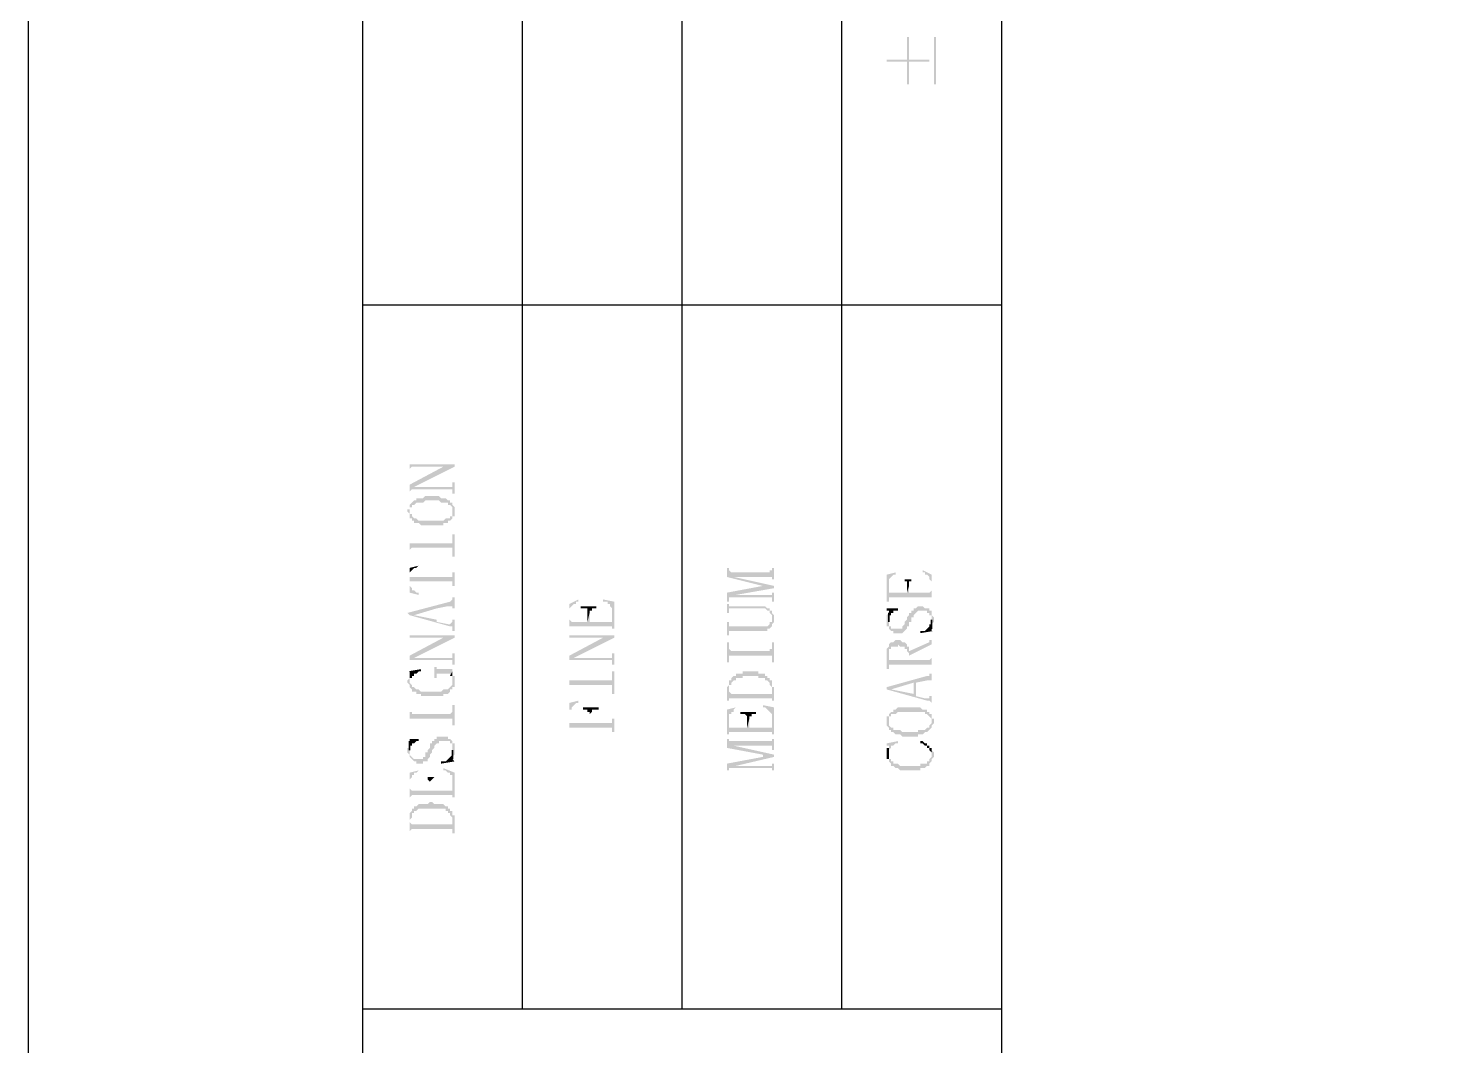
# Model space of a CAD drawing. Header units: millimetres. Extents: x 1233 to 2351, y 1180 to 1535.
# Drawn here: x 1931.4 to 1959.52, y 1454.27 to 1474.69 of the extents above; entities that cross this region are included whole.
import ezdxf

# ---------------------------------------------------------------- set-up
doc = ezdxf.new("R2010")
doc.units = ezdxf.units.MM

msp = doc.modelspace()

# ---------------------------------------------------------------- hatches: boundary and pattern name
at = {"transparency": 33554559}
for points in [[(1948.62041, 1474.0586), (1948.62041, 1474.01347), (1949.0266, 1474.01347), (1949.0266, 1473.56215), (1949.07173, 1473.56215), (1949.07173, 1474.01347), (1949.47792, 1474.01347), (1949.47792, 1474.0586), (1949.07173, 1474.0586), (1949.07173, 1474.50992), (1949.0266, 1474.50992), (1949.0266, 1474.0586)], [(1949.61331, 1473.56215), (1949.61331, 1474.50992), (1949.56818, 1474.50992), (1949.56818, 1473.56215)], [(1939.05238, 1466.02507), (1939.05238, 1465.79941), (1939.05238, 1465.84454), (1939.05238, 1465.84454), (1939.09752, 1465.88968), (1939.95503, 1465.88968), (1939.95503, 1465.93481), (1939.05238, 1465.93481)], [(1939.05238, 1465.52862), (1939.05238, 1465.34809), (1939.05238, 1465.39322), (1939.05238, 1465.39322), (1939.09752, 1465.43835), (1939.09752, 1465.43835), (1939.14265, 1465.48349), (1939.95503, 1465.88968), (1939.72937, 1465.88968)], [(1939.09752, 1465.43835), (1939.9099, 1465.43835), (1939.9099, 1465.39322), (1939.9099, 1465.34809), (1939.95503, 1465.34809), (1939.95503, 1465.57375), (1939.9099, 1465.57375), (1939.9099, 1465.48349), (1939.14265, 1465.48349)], [(1939.05238, 1465.12243), (1939.05238, 1464.98703), (1939.05238, 1465.03216), (1939.05238, 1465.0773), (1939.09752, 1465.0773), (1939.09752, 1465.12243), (1939.14265, 1465.12243), (1939.18778, 1465.16756), (1939.32318, 1465.16756), (1939.36831, 1465.21269), (1939.6391, 1465.21269), (1939.68424, 1465.16756), (1939.81963, 1465.16756), (1939.81963, 1465.12243), (1939.86476, 1465.12243), (1939.9099, 1465.0773), (1939.9099, 1465.03216), (1939.9099, 1464.98703), (1939.9099, 1465.12243), (1939.9099, 1465.16756), (1939.86476, 1465.16756), (1939.86476, 1465.21269), (1939.81963, 1465.21269), (1939.7745, 1465.25783), (1939.68424, 1465.25783), (1939.6391, 1465.30296), (1939.36831, 1465.30296), (1939.32318, 1465.25783), (1939.18778, 1465.25783), (1939.18778, 1465.21269), (1939.14265, 1465.21269), (1939.09752, 1465.16756), (1939.09752, 1465.16756)], [(1939.00725, 1464.98703), (1939.00725, 1464.98703), (1939.05238, 1464.9419), (1939.05238, 1464.89677), (1939.05238, 1464.85164), (1939.09752, 1464.85164), (1939.09752, 1464.8065), (1939.14265, 1464.8065), (1939.14265, 1464.76137), (1939.23291, 1464.76137), (1939.27805, 1464.71624), (1939.72937, 1464.71624), (1939.72937, 1464.76137), (1939.81963, 1464.76137), (1939.81963, 1464.8065), (1939.86476, 1464.8065), (1939.9099, 1464.85164), (1939.9099, 1464.89677), (1939.95503, 1464.89677), (1939.95503, 1464.9419), (1939.95503, 1464.98703), (1939.95503, 1465.03216), (1939.95503, 1465.0773), (1939.95503, 1465.0773), (1939.9099, 1465.12243), (1939.9099, 1464.98703), (1939.9099, 1464.9419), (1939.9099, 1464.89677), (1939.86476, 1464.89677), (1939.86476, 1464.85164), (1939.7745, 1464.85164), (1939.72937, 1464.8065), (1939.23291, 1464.8065), (1939.18778, 1464.85164), (1939.14265, 1464.85164), (1939.09752, 1464.89677), (1939.09752, 1464.9419), (1939.05238, 1464.9419), (1939.05238, 1464.98703), (1939.05238, 1465.12243), (1939.05238, 1465.0773), (1939.05238, 1465.03216), (1939.00725, 1465.03216)], [(1939.05238, 1464.53571), (1939.05238, 1464.08439), (1939.05238, 1464.21979), (1939.05238, 1464.21979), (1939.09752, 1464.26492), (1939.9099, 1464.26492), (1939.9099, 1464.08439), (1939.95503, 1464.08439), (1939.95503, 1464.53571), (1939.9099, 1464.53571), (1939.9099, 1464.40031), (1939.9099, 1464.35518), (1939.05238, 1464.35518)], [(1939.05238, 1463.85873), (1939.05238, 1463.72333), (1939.05238, 1463.76846), (1939.09752, 1463.8136), (1939.09752, 1463.8136), (1939.14265, 1463.85873), (1939.18778, 1463.85873), (1939.23291, 1463.90386), (1939.23291, 1463.90386)], [(1939.05238, 1463.85873), (1939.05238, 1463.36227), (1939.23291, 1463.31714), (1939.23291, 1463.36227), (1939.18778, 1463.36227), (1939.14265, 1463.40741), (1939.09752, 1463.40741), (1939.09752, 1463.45254), (1939.09752, 1463.45254), (1939.05238, 1463.49767), (1939.05238, 1463.72333)], [(1939.05238, 1463.72333), (1939.05238, 1463.5428), (1939.05238, 1463.58794), (1939.9099, 1463.58794), (1939.9099, 1463.5428), (1939.9099, 1463.49767), (1939.95503, 1463.49767), (1939.95503, 1463.76846), (1939.9099, 1463.76846), (1939.9099, 1463.72333), (1939.9099, 1463.6782), (1939.05238, 1463.6782)], [(1945.41602, 1463.85873), (1945.41602, 1463.6782), (1946.13814, 1463.49767), (1946.13814, 1463.49767), (1946.3638, 1463.45254), (1946.3638, 1463.49767), (1945.55142, 1463.6782), (1945.55142, 1463.6782), (1945.50629, 1463.76846), (1945.50629, 1463.76846), (1945.46115, 1463.8136), (1945.46115, 1463.85873), (1945.46115, 1463.85873)], [(1945.50629, 1463.76846), (1945.55142, 1463.6782), (1946.31866, 1463.6782), (1946.31866, 1463.63307), (1946.3638, 1463.63307), (1946.3638, 1463.85873), (1946.31866, 1463.85873), (1946.31866, 1463.8136), (1946.27353, 1463.8136), (1946.27353, 1463.76846)], [(1948.62041, 1463.72333), (1948.62041, 1463.18175), (1948.66554, 1463.18175), (1948.66554, 1463.58794), (1948.66554, 1463.63307), (1948.66554, 1463.63307), (1948.71067, 1463.6782), (1948.71067, 1463.6782), (1948.7558, 1463.72333), (1948.80093, 1463.72333), (1948.80093, 1463.76846), (1948.80093, 1463.76846)], [(1949.34252, 1463.76846), (1949.38765, 1463.76846), (1949.38765, 1463.72333), (1949.43278, 1463.72333), (1949.47792, 1463.6782), (1949.47792, 1463.63307), (1949.47792, 1463.63307), (1949.52305, 1463.58794), (1949.52305, 1463.18175), (1949.52305, 1463.72333), (1949.34252, 1463.8136)], [(1945.41602, 1463.36227), (1945.41602, 1463.18175), (1945.46115, 1463.18175), (1945.46115, 1463.22688), (1945.46115, 1463.27201), (1945.50629, 1463.27201), (1945.59655, 1463.31714), (1946.3638, 1463.45254), (1946.13814, 1463.49767)], [(1948.66554, 1463.22688), (1948.66554, 1463.27201), (1949.52305, 1463.27201), (1949.52305, 1463.22688), (1949.52305, 1463.40741), (1949.52305, 1463.40741), (1949.47792, 1463.36227), (1949.07173, 1463.36227), (1949.07173, 1463.49767), (1949.0266, 1463.36227), (1948.66554, 1463.36227), (1948.66554, 1463.5428)], [(1948.8912, 1463.63307), (1948.98146, 1463.63307), (1948.98146, 1463.58794), (1949.0266, 1463.58794), (1949.0266, 1463.36227), (1949.07173, 1463.49767), (1949.07173, 1463.5428), (1949.07173, 1463.58794), (1949.11686, 1463.58794), (1949.11686, 1463.63307), (1949.20712, 1463.63307)], [(1939.00725, 1462.95608), (1939.05238, 1462.91095), (1939.14265, 1462.91095), (1939.59397, 1463.04635), (1939.59397, 1462.82069), (1939.59397, 1463.04635), (1939.81963, 1463.09148), (1939.9099, 1463.09148), (1939.9099, 1463.04635), (1939.95503, 1463.04635), (1939.95503, 1463.27201), (1939.9099, 1463.27201), (1939.9099, 1463.22688), (1939.9099, 1463.22688), (1939.86476, 1463.18175), (1939.86476, 1463.18175)], [(1942.25677, 1463.13661), (1942.25677, 1462.64016), (1942.25677, 1463.00122), (1942.25677, 1463.04635), (1942.3019, 1463.09148), (1942.3019, 1463.09148), (1942.34703, 1463.13661), (1942.39217, 1463.13661), (1942.39217, 1463.18175), (1942.4373, 1463.18175), (1942.4373, 1463.22688)], [(1942.93375, 1463.18175), (1943.02402, 1463.18175), (1943.02402, 1463.13661), (1943.06915, 1463.13661), (1943.06915, 1463.09148), (1943.06915, 1463.09148), (1943.11428, 1463.04635), (1943.11428, 1462.64016), (1943.15941, 1462.64016), (1943.15941, 1463.18175), (1942.93375, 1463.22688)], [(1945.50629, 1463.27201), (1946.31866, 1463.27201), (1946.31866, 1463.22688), (1946.31866, 1463.18175), (1946.3638, 1463.18175), (1946.3638, 1463.36227), (1946.31866, 1463.36227), (1946.31866, 1463.31714), (1945.59655, 1463.31714)], [(1939.05238, 1462.91095), (1939.86476, 1462.68529), (1939.9099, 1462.68529), (1939.9099, 1462.64016), (1939.9099, 1462.59503), (1939.95503, 1462.59503), (1939.95503, 1462.82069), (1939.9099, 1462.82069), (1939.9099, 1462.77556), (1939.9099, 1462.77556), (1939.86476, 1462.73042), (1939.81963, 1462.73042), (1939.59397, 1462.77556), (1939.59397, 1463.04635), (1939.59397, 1462.82069), (1939.14265, 1462.91095), (1939.14265, 1462.91095)], [(1942.25677, 1462.64016), (1942.25677, 1462.68529), (1943.11428, 1462.68529), (1943.11428, 1462.64016), (1943.11428, 1462.82069), (1943.11428, 1462.77556), (1942.66296, 1462.77556), (1942.66296, 1462.95608), (1942.61783, 1462.77556), (1942.3019, 1462.77556), (1942.25677, 1462.82069), (1942.25677, 1463.00122)], [(1942.48243, 1463.09148), (1942.48243, 1463.04635), (1942.61783, 1463.04635), (1942.61783, 1463.00122), (1942.61783, 1462.95608), (1942.61783, 1462.77556), (1942.66296, 1462.95608), (1942.66296, 1463.00122), (1942.70809, 1463.00122), (1942.70809, 1463.04635), (1942.79836, 1463.04635), (1942.79836, 1463.09148)], [(1945.41602, 1463.13661), (1945.41602, 1462.95608), (1945.46115, 1462.95608), (1945.46115, 1463.00122), (1945.46115, 1463.04635), (1946.18327, 1463.04635), (1946.2284, 1463.00122), (1946.27353, 1463.00122), (1946.27353, 1462.95608), (1946.27353, 1462.95608), (1946.31866, 1462.91095), (1946.31866, 1462.86582), (1946.31866, 1463.00122), (1946.27353, 1463.00122), (1946.27353, 1463.04635), (1946.2284, 1463.04635), (1946.18327, 1463.09148), (1945.46115, 1463.09148), (1945.46115, 1463.13661), (1945.46115, 1463.13661)], [(1945.41602, 1462.77556), (1945.41602, 1462.50476), (1945.46115, 1462.50476), (1945.46115, 1462.5499), (1945.46115, 1462.59503), (1946.2284, 1462.59503), (1946.2284, 1462.64016), (1946.27353, 1462.64016), (1946.31866, 1462.68529), (1946.31866, 1462.73042), (1946.31866, 1462.73042), (1946.3638, 1462.77556), (1946.3638, 1462.82069), (1946.3638, 1462.86582), (1946.3638, 1462.91095), (1946.31866, 1462.95608), (1946.31866, 1462.82069), (1946.31866, 1462.77556), (1946.27353, 1462.77556), (1946.27353, 1462.73042), (1946.27353, 1462.73042), (1946.2284, 1462.68529), (1945.46115, 1462.68529), (1945.46115, 1462.77556)], [(1948.62041, 1462.82069), (1948.62041, 1462.73042), (1948.62041, 1462.68529), (1948.66554, 1462.68529), (1948.66554, 1462.64016), (1948.66554, 1462.64016), (1948.71067, 1462.59503), (1948.7558, 1462.59503), (1948.7558, 1462.5499), (1948.93633, 1462.5499), (1948.98146, 1462.59503), (1948.98146, 1462.59503), (1949.0266, 1462.64016), (1949.0266, 1462.68529), (1949.07173, 1462.68529), (1949.07173, 1462.77556), (1949.11686, 1462.77556), (1949.11686, 1462.86582), (1949.16199, 1462.86582), (1949.16199, 1462.91095), (1949.16199, 1462.91095), (1949.20712, 1462.95608), (1949.20712, 1462.95608), (1949.25226, 1463.00122), (1949.43278, 1463.00122), (1949.43278, 1462.95608), (1949.47792, 1462.95608), (1949.47792, 1462.91095), (1949.52305, 1462.91095), (1949.52305, 1462.86582), (1949.52305, 1462.68529), (1949.52305, 1462.73042), (1949.52305, 1462.73042), (1949.56818, 1462.77556), (1949.56818, 1462.82069), (1949.56818, 1462.86582), (1949.56818, 1462.86582), (1949.52305, 1462.91095), (1949.52305, 1462.95608), (1949.52305, 1463.00122), (1949.47792, 1463.00122), (1949.47792, 1463.04635), (1949.38765, 1463.04635), (1949.34252, 1463.09148), (1949.25226, 1463.09148), (1949.20712, 1463.04635), (1949.16199, 1463.04635), (1949.16199, 1463.00122), (1949.11686, 1463.00122), (1949.11686, 1462.95608), (1949.07173, 1462.95608), (1949.07173, 1462.91095), (1949.07173, 1462.91095), (1949.0266, 1462.86582), (1949.0266, 1462.82069), (1949.0266, 1462.82069), (1948.98146, 1462.77556), (1948.98146, 1462.73042), (1948.98146, 1462.73042), (1948.93633, 1462.68529), (1948.93633, 1462.64016), (1948.71067, 1462.64016), (1948.71067, 1462.68529), (1948.66554, 1462.68529), (1948.66554, 1462.73042), (1948.66554, 1462.77556), (1948.66554, 1462.95608), (1948.62041, 1462.91095), (1948.62041, 1462.86582)], [(1948.62041, 1463.04635), (1948.62041, 1463.00122), (1948.66554, 1463.00122), (1948.66554, 1462.86582), (1948.66554, 1462.91095), (1948.71067, 1462.91095), (1948.71067, 1462.95608), (1948.7558, 1462.95608), (1948.7558, 1463.00122), (1948.84607, 1463.00122), (1948.84607, 1463.04635)], [(1949.29739, 1462.5499), (1949.29739, 1462.5499), (1949.56818, 1462.59503), (1949.52305, 1462.59503), (1949.52305, 1462.64016), (1949.52305, 1462.77556), (1949.52305, 1462.73042), (1949.47792, 1462.73042), (1949.47792, 1462.68529), (1949.47792, 1462.68529), (1949.43278, 1462.64016), (1949.43278, 1462.64016), (1949.38765, 1462.59503), (1949.29739, 1462.59503)], [(1939.05238, 1462.59503), (1939.05238, 1462.36937), (1939.05238, 1462.45963), (1939.95503, 1462.45963), (1939.95503, 1462.50476), (1939.05238, 1462.50476)], [(1939.05238, 1462.09857), (1939.05238, 1461.91804), (1939.05238, 1462.00831), (1939.09752, 1462.00831), (1939.14265, 1462.05344), (1939.95503, 1462.45963), (1939.72937, 1462.45963)], [(1942.25677, 1462.59503), (1942.25677, 1462.36937), (1942.25677, 1462.4145), (1942.25677, 1462.45963), (1943.15941, 1462.45963), (1943.15941, 1462.50476), (1942.25677, 1462.50476)], [(1942.25677, 1462.09857), (1942.25677, 1461.91804), (1942.25677, 1461.96318), (1942.25677, 1462.00831), (1942.3019, 1462.00831), (1942.34703, 1462.05344), (1943.15941, 1462.45963), (1942.93375, 1462.45963)], [(1945.41602, 1462.36937), (1945.41602, 1461.96318), (1945.46115, 1461.96318), (1945.46115, 1462.09857), (1946.31866, 1462.09857), (1946.31866, 1461.96318), (1946.3638, 1461.96318), (1946.3638, 1462.36937), (1946.31866, 1462.36937), (1946.31866, 1462.23397), (1946.27353, 1462.23397), (1946.27353, 1462.18884), (1945.50629, 1462.18884), (1945.46115, 1462.23397), (1945.46115, 1462.36937)], [(1948.62041, 1462.14371), (1948.62041, 1461.82778), (1948.66554, 1461.82778), (1948.66554, 1462.14371), (1948.66554, 1462.23397), (1948.71067, 1462.23397), (1948.71067, 1462.2791), (1948.84607, 1462.2791), (1948.84607, 1462.32423), (1948.84607, 1462.32423), (1948.8912, 1462.2791), (1948.98146, 1462.2791), (1948.98146, 1462.23397), (1949.0266, 1462.23397), (1949.0266, 1462.18884), (1949.0266, 1462.18884), (1949.07173, 1462.14371), (1949.07173, 1462.00831), (1949.07173, 1462.2791), (1949.0266, 1462.2791), (1949.0266, 1462.32423), (1949.0266, 1462.32423), (1948.98146, 1462.36937), (1948.93633, 1462.36937), (1948.8912, 1462.4145), (1948.80093, 1462.4145), (1948.7558, 1462.36937), (1948.71067, 1462.36937), (1948.66554, 1462.32423), (1948.66554, 1462.2791), (1948.66554, 1462.2791), (1948.62041, 1462.23397), (1948.62041, 1462.18884), (1948.62041, 1462.18884)], [(1949.07173, 1462.18884), (1949.07173, 1462.09857), (1949.52305, 1462.32423), (1949.52305, 1462.45963), (1949.52305, 1462.4145), (1949.47792, 1462.4145), (1949.47792, 1462.36937), (1949.47792, 1462.36937)], [(1939.09752, 1462.00831), (1939.9099, 1462.00831), (1939.9099, 1461.91804), (1939.95503, 1461.91804), (1939.95503, 1462.14371), (1939.9099, 1462.14371), (1939.9099, 1462.09857), (1939.9099, 1462.05344), (1939.14265, 1462.05344)], [(1942.3019, 1462.00831), (1943.11428, 1462.00831), (1943.11428, 1461.91804), (1943.15941, 1461.91804), (1943.15941, 1462.14371), (1943.11428, 1462.14371), (1943.11428, 1462.09857), (1943.11428, 1462.05344), (1942.34703, 1462.05344)], [(1948.66554, 1461.87291), (1948.66554, 1461.91804), (1949.52305, 1461.91804), (1949.52305, 1461.82778), (1949.52305, 1462.09857), (1949.52305, 1462.05344), (1949.52305, 1462.05344), (1949.47792, 1462.00831), (1949.07173, 1462.00831), (1949.07173, 1462.23397), (1949.07173, 1462.2791), (1949.07173, 1462.00831), (1948.66554, 1462.00831), (1948.66554, 1462.09857)], [(1939.00725, 1461.78265), (1939.05238, 1461.78265), (1939.05238, 1461.73752), (1939.05238, 1461.60212), (1939.05238, 1461.64725), (1939.09752, 1461.64725), (1939.09752, 1461.69238), (1939.14265, 1461.69238), (1939.14265, 1461.73752), (1939.18778, 1461.73752), (1939.23291, 1461.78265), (1939.27805, 1461.78265), (1939.27805, 1461.82778)], [(1939.54884, 1461.87291), (1939.54884, 1461.64725), (1939.59397, 1461.64725), (1939.59397, 1461.69238), (1939.59397, 1461.73752), (1939.86476, 1461.73752), (1939.86476, 1461.69238), (1939.9099, 1461.78265), (1939.9099, 1461.82778), (1939.59397, 1461.82778), (1939.59397, 1461.87291), (1939.59397, 1461.87291)], [(1939.86476, 1461.69238), (1939.9099, 1461.69238), (1939.9099, 1461.60212), (1939.9099, 1461.73752), (1939.9099, 1461.78265)], [(1942.25677, 1461.78265), (1942.25677, 1461.33133), (1942.25677, 1461.46672), (1942.25677, 1461.51186), (1943.11428, 1461.51186), (1943.11428, 1461.33133), (1943.15941, 1461.33133), (1943.15941, 1461.78265), (1943.11428, 1461.78265), (1943.11428, 1461.64725), (1943.11428, 1461.60212), (1942.25677, 1461.60212), (1942.25677, 1461.64725)], [(1945.41602, 1461.42159), (1945.41602, 1461.19593), (1945.46115, 1461.19593), (1945.46115, 1461.42159), (1945.46115, 1461.46672), (1945.46115, 1461.51186), (1945.50629, 1461.51186), (1945.50629, 1461.55699), (1945.50629, 1461.55699), (1945.55142, 1461.60212), (1945.59655, 1461.60212), (1945.59655, 1461.64725), (1945.73195, 1461.64725), (1945.73195, 1461.69238), (1946.04787, 1461.69238), (1946.04787, 1461.64725), (1946.18327, 1461.64725), (1946.18327, 1461.60212), (1946.2284, 1461.60212), (1946.27353, 1461.55699), (1946.27353, 1461.51186), (1946.27353, 1461.51186), (1946.31866, 1461.46672), (1946.31866, 1461.19593), (1946.3638, 1461.19593), (1946.3638, 1461.42159), (1946.3638, 1461.46672), (1946.31866, 1461.46672), (1946.31866, 1461.55699), (1946.31866, 1461.60212), (1946.27353, 1461.60212), (1946.27353, 1461.64725), (1946.2284, 1461.64725), (1946.2284, 1461.69238), (1946.18327, 1461.69238), (1946.18327, 1461.73752), (1946.04787, 1461.73752), (1946.04787, 1461.78265), (1945.73195, 1461.78265), (1945.73195, 1461.73752), (1945.59655, 1461.73752), (1945.59655, 1461.69238), (1945.55142, 1461.69238), (1945.50629, 1461.64725), (1945.50629, 1461.60212), (1945.46115, 1461.60212), (1945.46115, 1461.55699), (1945.46115, 1461.51186), (1945.46115, 1461.51186), (1945.41602, 1461.46672), (1945.41602, 1461.46672)], [(1948.62041, 1461.46672), (1948.62041, 1461.42159), (1948.71067, 1461.42159), (1949.16199, 1461.55699), (1949.16199, 1461.33133), (1949.20712, 1461.55699), (1949.43278, 1461.60212), (1949.52305, 1461.60212), (1949.52305, 1461.55699), (1949.52305, 1461.78265), (1949.52305, 1461.73752), (1949.47792, 1461.73752), (1949.47792, 1461.69238), (1949.43278, 1461.69238)], [(1939.00725, 1461.60212), (1939.00725, 1461.55699), (1939.00725, 1461.55699), (1939.05238, 1461.51186), (1939.05238, 1461.46672), (1939.05238, 1461.46672), (1939.09752, 1461.42159), (1939.09752, 1461.37646), (1939.18778, 1461.37646), (1939.18778, 1461.33133), (1939.27805, 1461.33133), (1939.27805, 1461.28619), (1939.72937, 1461.28619), (1939.72937, 1461.33133), (1939.81963, 1461.33133), (1939.86476, 1461.37646), (1939.86476, 1461.42159), (1939.9099, 1461.42159), (1939.9099, 1461.46672), (1939.95503, 1461.46672), (1939.95503, 1461.51186), (1939.95503, 1461.60212), (1939.95503, 1461.64725), (1939.95503, 1461.69238), (1939.9099, 1461.69238), (1939.9099, 1461.55699), (1939.9099, 1461.51186), (1939.9099, 1461.51186), (1939.86476, 1461.46672), (1939.86476, 1461.46672), (1939.81963, 1461.42159), (1939.72937, 1461.42159), (1939.68424, 1461.37646), (1939.27805, 1461.37646), (1939.23291, 1461.42159), (1939.18778, 1461.42159), (1939.14265, 1461.46672), (1939.09752, 1461.46672), (1939.09752, 1461.51186), (1939.09752, 1461.51186), (1939.05238, 1461.55699), (1939.05238, 1461.69238), (1939.05238, 1461.64725), (1939.05238, 1461.64725)], [(1948.62041, 1461.42159), (1949.43278, 1461.19593), (1949.47792, 1461.19593), (1949.52305, 1461.1508), (1949.52305, 1461.10567), (1949.52305, 1461.33133), (1949.52305, 1461.28619), (1949.47792, 1461.28619), (1949.47792, 1461.24106), (1949.38765, 1461.24106), (1949.20712, 1461.28619), (1949.20712, 1461.55699), (1949.16199, 1461.33133), (1948.71067, 1461.42159), (1948.71067, 1461.42159)], [(1945.46115, 1461.19593), (1945.46115, 1461.24106), (1946.31866, 1461.24106), (1946.31866, 1461.19593), (1946.31866, 1461.37646), (1946.31866, 1461.33133), (1945.50629, 1461.33133), (1945.46115, 1461.37646), (1945.46115, 1461.42159)], [(1939.05238, 1461.10567), (1939.05238, 1460.69948), (1939.05238, 1460.83487), (1939.9099, 1460.83487), (1939.9099, 1460.69948), (1939.95503, 1460.69948), (1939.95503, 1461.10567), (1939.9099, 1461.10567), (1939.9099, 1460.97027), (1939.9099, 1460.97027), (1939.86476, 1460.92514), (1939.09752, 1460.92514), (1939.09752, 1460.97027), (1939.05238, 1460.97027)], [(1942.25677, 1461.1508), (1942.25677, 1460.56408), (1942.25677, 1460.92514), (1942.25677, 1461.0154), (1942.3019, 1461.0154), (1942.3019, 1461.06053), (1942.3019, 1461.06053), (1942.34703, 1461.10567), (1942.34703, 1461.10567), (1942.39217, 1461.1508), (1942.4373, 1461.1508), (1942.4373, 1461.19593)], [(1942.52756, 1461.06053), (1942.52756, 1461.0154), (1942.61783, 1461.0154), (1942.61783, 1460.97027), (1942.66296, 1460.97027), (1942.66296, 1460.74461), (1942.66296, 1460.92514), (1942.66296, 1460.92514), (1942.70809, 1460.97027), (1942.70809, 1461.0154), (1942.84349, 1461.0154), (1942.84349, 1461.06053)], [(1945.41602, 1461.0154), (1945.41602, 1460.51895), (1945.46115, 1460.51895), (1945.46115, 1460.88), (1945.46115, 1460.92514), (1945.50629, 1460.92514), (1945.50629, 1460.97027), (1945.55142, 1460.97027), (1945.55142, 1461.0154), (1945.55142, 1461.0154), (1945.59655, 1461.06053), (1945.64168, 1461.06053), (1945.59655, 1461.06053)], [(1945.68681, 1460.97027), (1945.68681, 1460.92514), (1945.77708, 1460.92514), (1945.82221, 1460.88), (1945.82221, 1460.83487), (1945.82221, 1460.65434), (1945.86734, 1460.83487), (1945.86734, 1460.88), (1945.91248, 1460.88), (1945.91248, 1460.92514), (1946.00274, 1460.92514), (1946.00274, 1460.97027)], [(1946.13814, 1461.06053), (1946.18327, 1461.06053), (1946.2284, 1461.0154), (1946.2284, 1461.0154), (1946.27353, 1460.97027), (1946.27353, 1460.97027), (1946.31866, 1460.92514), (1946.31866, 1460.88), (1946.31866, 1460.51895), (1946.3638, 1460.51895), (1946.3638, 1461.06053), (1946.13814, 1461.10567)], [(1948.66554, 1460.88), (1948.66554, 1460.78974), (1948.66554, 1460.83487), (1948.66554, 1460.88), (1948.71067, 1460.88), (1948.71067, 1460.92514), (1948.80093, 1460.92514), (1948.84607, 1460.97027), (1949.38765, 1460.97027), (1949.38765, 1460.92514), (1949.43278, 1460.92514), (1949.47792, 1460.88), (1949.47792, 1460.88), (1949.52305, 1460.83487), (1949.52305, 1460.78974), (1949.52305, 1460.92514), (1949.47792, 1460.92514), (1949.47792, 1460.97027), (1949.43278, 1460.97027), (1949.43278, 1461.0154), (1949.34252, 1461.0154), (1949.29739, 1461.06053), (1948.84607, 1461.06053), (1948.80093, 1461.0154), (1948.7558, 1461.0154), (1948.7558, 1460.97027), (1948.71067, 1460.97027), (1948.66554, 1460.92514), (1948.66554, 1460.92514)], [(1942.25677, 1460.60921), (1942.25677, 1460.65434), (1943.11428, 1460.65434), (1943.11428, 1460.56408), (1943.15941, 1460.56408), (1943.15941, 1460.83487), (1943.11428, 1460.83487), (1943.11428, 1460.78974), (1943.11428, 1460.74461), (1942.66296, 1460.74461), (1942.66296, 1460.92514), (1942.66296, 1460.74461), (1942.25677, 1460.74461), (1942.25677, 1460.92514)], [(1945.46115, 1460.51895), (1945.46115, 1460.56408), (1946.31866, 1460.56408), (1946.31866, 1460.51895), (1946.31866, 1460.69948), (1946.31866, 1460.65434), (1945.86734, 1460.65434), (1945.86734, 1460.83487), (1945.82221, 1460.65434), (1945.46115, 1460.65434), (1945.46115, 1460.69948), (1945.46115, 1460.88)], [(1948.62041, 1460.78974), (1948.62041, 1460.74461), (1948.62041, 1460.69948), (1948.62041, 1460.69948), (1948.66554, 1460.65434), (1948.66554, 1460.60921), (1948.71067, 1460.60921), (1948.71067, 1460.56408), (1948.7558, 1460.56408), (1948.80093, 1460.51895), (1948.8912, 1460.51895), (1948.93633, 1460.47382), (1949.25226, 1460.47382), (1949.25226, 1460.51895), (1949.34252, 1460.51895), (1949.38765, 1460.56408), (1949.43278, 1460.56408), (1949.47792, 1460.60921), (1949.47792, 1460.60921), (1949.52305, 1460.65434), (1949.52305, 1460.69948), (1949.52305, 1460.69948), (1949.56818, 1460.74461), (1949.56818, 1460.78974), (1949.56818, 1460.83487), (1949.52305, 1460.83487), (1949.52305, 1460.88), (1949.52305, 1460.78974), (1949.52305, 1460.74461), (1949.52305, 1460.74461), (1949.47792, 1460.69948), (1949.47792, 1460.65434), (1949.43278, 1460.65434), (1949.38765, 1460.60921), (1949.25226, 1460.60921), (1949.25226, 1460.56408), (1948.93633, 1460.56408), (1948.8912, 1460.60921), (1948.7558, 1460.60921), (1948.7558, 1460.65434), (1948.71067, 1460.65434), (1948.66554, 1460.69948), (1948.66554, 1460.74461), (1948.66554, 1460.88), (1948.62041, 1460.88), (1948.62041, 1460.83487)], [(1939.00725, 1460.20302), (1939.00725, 1460.15789), (1939.00725, 1460.15789), (1939.05238, 1460.11276), (1939.05238, 1460.06763), (1939.05238, 1460.06763), (1939.09752, 1460.02249), (1939.09752, 1460.02249), (1939.14265, 1459.97736), (1939.18778, 1459.97736), (1939.18778, 1459.93223), (1939.32318, 1459.93223), (1939.32318, 1459.97736), (1939.41344, 1459.97736), (1939.41344, 1460.02249), (1939.41344, 1460.02249), (1939.45857, 1460.06763), (1939.45857, 1460.11276), (1939.45857, 1460.11276), (1939.50371, 1460.15789), (1939.50371, 1460.20302), (1939.50371, 1460.20302), (1939.54884, 1460.24815), (1939.54884, 1460.29329), (1939.54884, 1460.29329), (1939.59397, 1460.33842), (1939.6391, 1460.33842), (1939.6391, 1460.38355), (1939.86476, 1460.38355), (1939.86476, 1460.33842), (1939.9099, 1460.33842), (1939.9099, 1460.29329), (1939.9099, 1460.06763), (1939.95503, 1460.11276), (1939.95503, 1460.20302), (1939.95503, 1460.29329), (1939.95503, 1460.33842), (1939.9099, 1460.33842), (1939.9099, 1460.38355), (1939.9099, 1460.38355), (1939.86476, 1460.42868), (1939.81963, 1460.42868), (1939.81963, 1460.47382), (1939.59397, 1460.47382), (1939.59397, 1460.42868), (1939.54884, 1460.42868), (1939.54884, 1460.38355), (1939.50371, 1460.38355), (1939.50371, 1460.33842), (1939.45857, 1460.33842), (1939.45857, 1460.24815), (1939.45857, 1460.24815), (1939.41344, 1460.20302), (1939.41344, 1460.15789), (1939.36831, 1460.15789), (1939.36831, 1460.11276), (1939.36831, 1460.06763), (1939.32318, 1460.06763), (1939.32318, 1460.02249), (1939.14265, 1460.02249), (1939.09752, 1460.06763), (1939.09752, 1460.06763), (1939.05238, 1460.11276), (1939.05238, 1460.33842), (1939.05238, 1460.29329), (1939.05238, 1460.24815), (1939.00725, 1460.24815)], [(1939.00725, 1460.42868), (1939.05238, 1460.42868), (1939.05238, 1460.38355), (1939.05238, 1460.24815), (1939.05238, 1460.29329), (1939.09752, 1460.29329), (1939.09752, 1460.33842), (1939.14265, 1460.33842), (1939.18778, 1460.38355), (1939.23291, 1460.38355), (1939.23291, 1460.42868), (1939.23291, 1460.42868)], [(1945.41602, 1460.42868), (1945.41602, 1460.24815), (1946.13814, 1460.11276), (1946.13814, 1460.06763), (1946.3638, 1460.06763), (1946.3638, 1460.11276), (1945.55142, 1460.29329), (1945.55142, 1460.29329), (1945.50629, 1460.38355), (1945.46115, 1460.38355), (1945.46115, 1460.42868), (1945.46115, 1460.42868)], [(1945.50629, 1460.38355), (1945.55142, 1460.29329), (1946.31866, 1460.29329), (1946.31866, 1460.24815), (1946.31866, 1460.20302), (1946.3638, 1460.20302), (1946.3638, 1460.42868), (1946.31866, 1460.42868), (1946.31866, 1460.38355), (1946.27353, 1460.38355)], [(1948.62041, 1460.33842), (1948.62041, 1460.29329), (1948.66554, 1460.29329), (1948.66554, 1460.02249), (1948.66554, 1460.15789), (1948.66554, 1460.20302), (1948.66554, 1460.20302), (1948.71067, 1460.24815), (1948.71067, 1460.29329), (1948.7558, 1460.29329), (1948.80093, 1460.33842), (1948.84607, 1460.33842), (1948.84607, 1460.38355)], [(1949.29739, 1460.33842), (1949.34252, 1460.33842), (1949.38765, 1460.29329), (1949.43278, 1460.29329), (1949.43278, 1460.24815), (1949.47792, 1460.24815), (1949.47792, 1460.20302), (1949.47792, 1460.20302), (1949.52305, 1460.15789), (1949.52305, 1460.11276), (1949.52305, 1460.24815), (1949.47792, 1460.24815), (1949.47792, 1460.29329), (1949.43278, 1460.29329), (1949.43278, 1460.33842), (1949.38765, 1460.33842), (1949.34252, 1460.38355), (1949.29739, 1460.38355)], [(1939.68424, 1459.97736), (1939.68424, 1459.93223), (1939.95503, 1459.97736), (1939.95503, 1459.97736), (1939.9099, 1460.02249), (1939.9099, 1460.15789), (1939.9099, 1460.11276), (1939.9099, 1460.11276), (1939.86476, 1460.06763), (1939.86476, 1460.06763), (1939.81963, 1460.02249), (1939.81963, 1460.02249), (1939.7745, 1459.97736), (1939.72937, 1459.97736)], [(1948.62041, 1460.15789), (1948.62041, 1460.11276), (1948.62041, 1460.06763), (1948.62041, 1460.02249), (1948.66554, 1460.02249), (1948.66554, 1460.29329), (1948.66554, 1460.24815), (1948.62041, 1460.24815), (1948.62041, 1460.20302)], [(1948.66554, 1460.02249), (1948.66554, 1459.97736), (1948.66554, 1459.97736), (1948.71067, 1459.93223), (1948.71067, 1459.8871), (1948.7558, 1459.8871), (1948.80093, 1459.84196), (1948.84607, 1459.84196), (1948.8912, 1459.79683), (1949.29739, 1459.79683), (1949.29739, 1459.84196), (1949.38765, 1459.84196), (1949.43278, 1459.8871), (1949.47792, 1459.8871), (1949.47792, 1459.93223), (1949.47792, 1459.93223), (1949.52305, 1459.97736), (1949.52305, 1460.02249), (1949.52305, 1460.02249), (1949.56818, 1460.06763), (1949.56818, 1460.11276), (1949.56818, 1460.15789), (1949.56818, 1460.15789), (1949.52305, 1460.20302), (1949.52305, 1460.24815), (1949.52305, 1460.11276), (1949.52305, 1460.06763), (1949.52305, 1460.06763), (1949.47792, 1460.02249), (1949.47792, 1459.97736), (1949.43278, 1459.97736), (1949.43278, 1459.93223), (1949.29739, 1459.93223), (1949.29739, 1459.8871), (1948.8912, 1459.8871), (1948.84607, 1459.93223), (1948.7558, 1459.93223), (1948.7558, 1459.97736), (1948.71067, 1459.97736), (1948.71067, 1460.02249), (1948.66554, 1460.02249), (1948.66554, 1460.06763), (1948.66554, 1460.11276), (1948.66554, 1460.11276)], [(1939.72937, 1459.79683), (1939.7745, 1459.79683), (1939.81963, 1459.7517), (1939.86476, 1459.7517), (1939.86476, 1459.70657), (1939.9099, 1459.70657), (1939.9099, 1459.6163), (1939.9099, 1459.25525), (1939.95503, 1459.25525), (1939.95503, 1459.7517), (1939.72937, 1459.84196)], [(1945.41602, 1459.93223), (1945.41602, 1459.79683), (1945.46115, 1459.79683), (1945.46115, 1459.84196), (1945.50629, 1459.84196), (1945.59655, 1459.8871), (1946.3638, 1460.06763), (1946.13814, 1460.06763)], [(1945.50629, 1459.84196), (1946.31866, 1459.84196), (1946.31866, 1459.79683), (1946.3638, 1459.79683), (1946.3638, 1459.93223), (1946.31866, 1459.93223), (1946.31866, 1459.8871), (1945.59655, 1459.8871)], [(1939.05238, 1459.7517), (1939.05238, 1459.25525), (1939.05238, 1459.6163), (1939.05238, 1459.6163), (1939.09752, 1459.66144), (1939.09752, 1459.70657), (1939.14265, 1459.70657), (1939.14265, 1459.7517), (1939.18778, 1459.7517), (1939.23291, 1459.79683), (1939.23291, 1459.79683)], [(1939.05238, 1459.25525), (1939.05238, 1459.25525), (1939.09752, 1459.30038), (1939.9099, 1459.30038), (1939.9099, 1459.25525), (1939.9099, 1459.43578), (1939.9099, 1459.39064), (1939.45857, 1459.39064), (1939.45857, 1459.57117), (1939.45857, 1459.39064), (1939.09752, 1459.39064), (1939.05238, 1459.43578), (1939.05238, 1459.57117)], [(1939.32318, 1459.66144), (1939.41344, 1459.66144), (1939.41344, 1459.6163), (1939.41344, 1459.6163), (1939.45857, 1459.57117), (1939.45857, 1459.39064), (1939.45857, 1459.57117), (1939.45857, 1459.57117), (1939.50371, 1459.6163), (1939.50371, 1459.6163), (1939.54884, 1459.66144), (1939.59397, 1459.66144)], [(1939.05238, 1458.80393), (1939.05238, 1458.53313), (1939.05238, 1458.80393), (1939.05238, 1458.80393), (1939.09752, 1458.84906), (1939.09752, 1458.89419), (1939.09752, 1458.93932), (1939.14265, 1458.93932), (1939.14265, 1458.98445), (1939.18778, 1458.98445), (1939.23291, 1459.02959), (1939.7745, 1459.02959), (1939.7745, 1458.98445), (1939.81963, 1458.98445), (1939.81963, 1458.93932), (1939.86476, 1458.93932), (1939.86476, 1458.89419), (1939.86476, 1458.89419), (1939.9099, 1458.84906), (1939.9099, 1458.80393), (1939.9099, 1458.53313), (1939.95503, 1458.53313), (1939.95503, 1458.80393), (1939.95503, 1458.89419), (1939.9099, 1458.89419), (1939.9099, 1458.93932), (1939.9099, 1458.98445), (1939.86476, 1458.98445), (1939.86476, 1459.02959), (1939.81963, 1459.02959), (1939.81963, 1459.07472), (1939.7745, 1459.07472), (1939.72937, 1459.11985), (1939.54884, 1459.11985), (1939.50371, 1459.16498), (1939.45857, 1459.16498), (1939.41344, 1459.11985), (1939.23291, 1459.11985), (1939.18778, 1459.07472), (1939.14265, 1459.07472), (1939.14265, 1459.02959), (1939.09752, 1459.02959), (1939.09752, 1458.98445), (1939.09752, 1458.98445), (1939.05238, 1458.93932), (1939.05238, 1458.84906)], [(1939.05238, 1458.57826), (1939.05238, 1458.57826), (1939.09752, 1458.6234), (1939.9099, 1458.6234), (1939.9099, 1458.57826), (1939.9099, 1458.75879), (1939.9099, 1458.71366), (1939.09752, 1458.71366), (1939.05238, 1458.75879), (1939.05238, 1458.75879)]]:
    msp.add_hatch(color=256, dxfattribs=at).paths.add_polyline_path(points)

# ---------------------------------------------------------------- linework, layer by layer
msp.add_line((1938.10453, 1528.92707), (1938.10453, 1242.18613))
for points in [[(2351.39807, 1237.92707), (2351.39807, 1534.92707), (1931.39807, 1534.92707), (1931.39807, 1237.92707)], [(1948.66554, 1462.95608), (1948.66554, 1462.77556), (1948.66554, 1462.82069), (1948.66554, 1462.95608)], [(1949.52305, 1462.77556), (1949.52305, 1462.64016), (1949.52305, 1462.68529), (1949.52305, 1462.82069)], [(1939.05238, 1460.33842), (1939.05238, 1460.20302), (1939.05238, 1460.38355)], [(1939.9099, 1460.15789), (1939.9099, 1460.02249), (1939.9099, 1460.06763), (1939.9099, 1460.20302), (1939.9099, 1460.20302)]]:
    msp.add_lwpolyline(points, close=True)
for points in [[(1941.30899, 1528.92707), (1941.30899, 1455.01282)], [(1944.51338, 1528.92707), (1944.51338, 1455.01282)], [(1947.71776, 1528.92707), (1947.71776, 1455.01282)], [(1950.92215, 1528.92707), (1950.92215, 1242.18613)], [(1938.10461, 1469.13919), (1950.92215, 1469.13919)], [(1938.10461, 1455.01282), (1950.92215, 1455.01282)]]:
    msp.add_lwpolyline(points)

doc.saveas('drawing.dxf')
